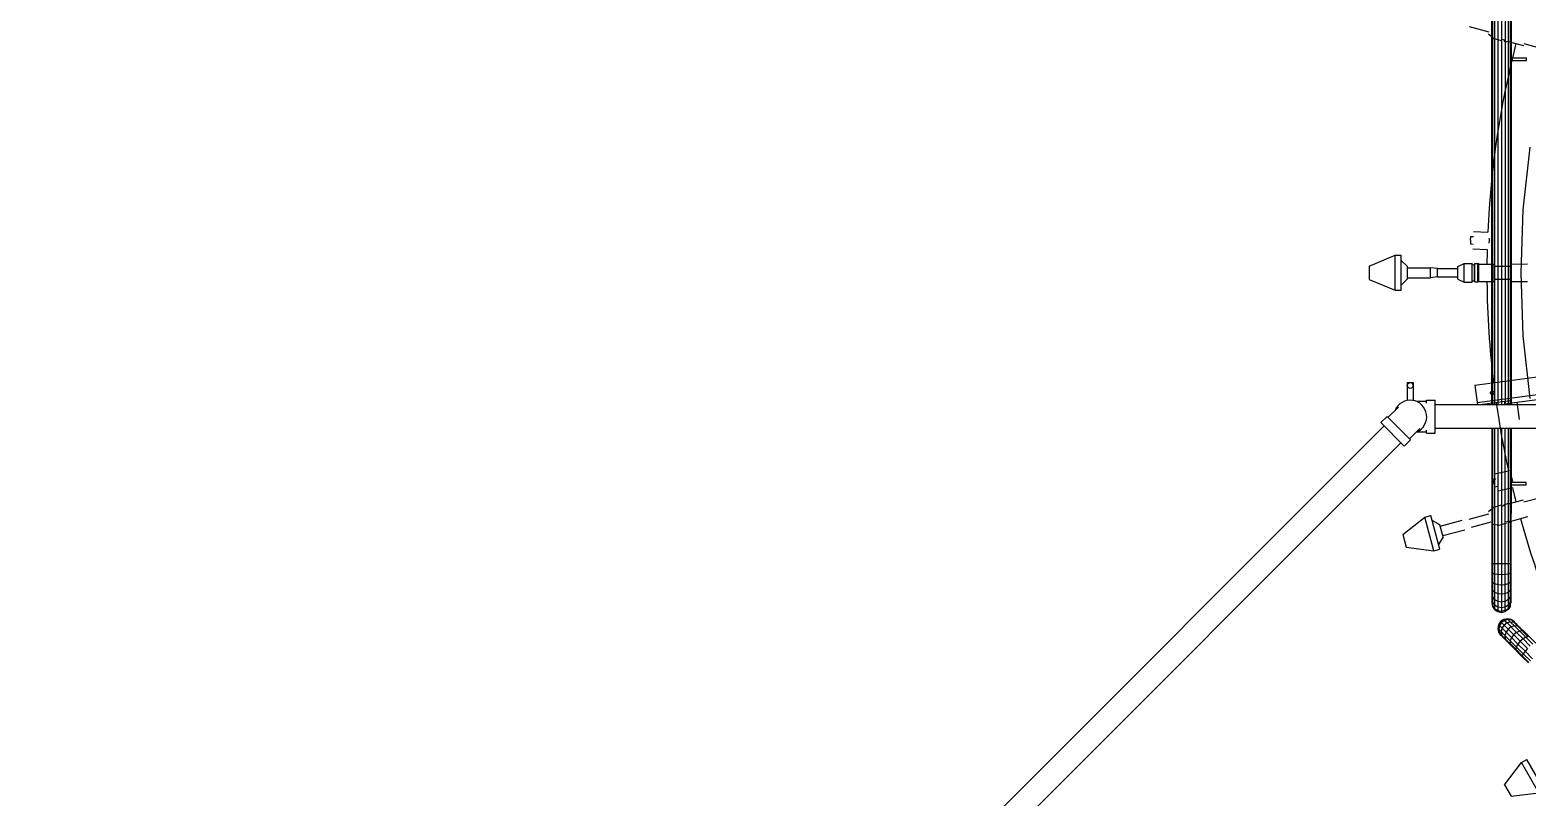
# Model space of a CAD drawing. Header units: metres. Extents: x 0 to 63075, y 0 to 44550.
# Drawn here: x 51832 to 52405, y 40170 to 40464 of the extents above; entities that cross this region are included whole.
import ezdxf

# ---------------------------------------------------------------- set-up
doc = ezdxf.new("R2010")
doc.units = ezdxf.units.M
doc.header["$LTSCALE"] = 75
for name, color, linetype in [('GSB', 7, 'Continuous'), ('ML6', 1, 'Continuous'), ('SDM', 7, 'Continuous'), ('SL1', 8, 'Continuous')]:
    doc.layers.add(name, color=color, linetype=linetype)
doc.styles.add('ROMANS', font='ROMANS.SHX')
doc.dimstyles.new('75___1-75', dxfattribs={"dimscale": 75, "dimtxt": 2.5, "dimasz": 2, "dimexe": 1.5, "dimexo": 1, "dimgap": 0.5, "dimtad": 1, "dimdec": 0, "dimzin": 12, "dimtxsty": 'ROMANS', "dimcen": 0, "dimclrd": 256, "dimclre": 256, "dimclrt": 3, "dimazin": 3, "dimtfac": 1, "dimtdec": 0, "dimtmove": 0, "dimatfit": 0, "dimfxl": 1, "dimlwd": -1, "dimlwe": -1, "dimarcsym": 0})

# ---------------------------------------------------------------- blocks, each defined once
blk = doc.blocks.new('A$C6bae614f')
at = {"layer": 'SL1'}
for p, q in [((363046, 43318.2), (363046, 44492.5)), ((363047.9, 44504.4), (363047.8, 43318.2)), ((363053.1, 44512.3), (363053.1, 43318.2)), ((363061.1, 44517.6), (363061, 43318.2)), ((363070.4, 44519.4), (363070.4, 43318.2)), ((363079.7, 44517.6), (363079.7, 43318.2)), ((363087.6, 44512.3), (363087.6, 43318.2)), ((363092.9, 44504.3), (363092.9, 43318.2)), ((363094.8, 44492.5), (363094.8, 43318.2)), ((362988.4, 44281.8), (363038.6, 44268.4)), ((363037.1, 44262.9), (363051.2, 44251.3)), ((363051.2, 44251.3), (363070.8, 44246.1)), ((363071.7, 44249.2), (363077.5, 44247.6)), ((363077.5, 44247.6), (363077.6, 44244.7)), ((363077.6, 44244.7), (363084.5, 44242.8)), ((363087.7, 44243.5), (363084.5, 44242.8)), ((363087.7, 44243.5), (363126.3, 44233.1)), ((363127.7, 44238.3), (363167.3, 44227.6)), ((363133.9, 44201.4), (363094.8, 44201.4)), ((363094.8, 44195), (363133.9, 44195)), ((363133.9, 44195), (363133.9, 44201.4)), ((363126.1, 43815.1), (363143.3, 43974.8)), ((363120.4, 43654.6), (363126.1, 43815.1)), ((362999.5, 43759.4), (363035.5, 43758.2)), ((362991.7, 43737.7), (362991.4, 43728)), ((362991.4, 43728), (362998.4, 43727.8)), ((362991.7, 43737.7), (362992.1, 43747.3)), ((362992.1, 43747.3), (362999, 43747.1)), ((363038.7, 43736), (363038.5, 43729.7)), ((363038.9, 43742.3), (363038.7, 43736)), ((362733.3, 43671.4), (362799.2, 43699.1)), ((362799.2, 43610.2), (362799.2, 43699.1)), ((362799.2, 43699.1), (362815, 43699.1)), ((362815, 43610.2), (362815, 43699.1)), ((362831, 43670.2), (362815, 43686.1)), ((362997.9, 43715.4), (363034, 43714.2)), ((362733.3, 43671.4), (362733.3, 43637.8)), ((362831, 43639.1), (362831, 43670.2)), ((362831, 43667.3), (362889.4, 43667.3)), ((362889.4, 43641.9), (362889.4, 43667.3)), ((362907.2, 43665.3), (362889.4, 43667.3)), ((362907.2, 43644), (362907.2, 43665.3)), ((362907.2, 43665.3), (362959.1, 43665.3)), ((362959.1, 43670.9), (362975.8, 43678.5)), ((362959.1, 43638.3), (362959.1, 43670.9)), ((362975.8, 43630.7), (362975.8, 43678.5)), ((362975.8, 43678.5), (362996.1, 43678.5)), ((362996.1, 43630.7), (362996.1, 43678.5)), ((362996.1, 43675.2), (363002.1, 43675.3)), ((363002.1, 43675.3), (363003, 43678.1)), ((363002.1, 43634), (363002.1, 43675.3)), ((363003, 43631.1), (363003, 43678.1)), ((363003, 43678.1), (363010.2, 43678.1)), ((363010.2, 43631.1), (363010.2, 43678.1)), ((363013, 43676.6), (363010.2, 43678.1)), ((363013, 43632.6), (363013, 43676.6)), ((363013, 43676.6), (363053, 43676.6)), ((363053, 43632.6), (363053, 43676.6)), ((363053, 43671.3), (363094, 43671.3)), ((363094, 43676.6), (363137.1, 43677)), ((363094, 43632.6), (363094, 43676.6)), ((363126.1, 43494.1), (363120.4, 43654.6)), ((362733.3, 43637.8), (362799.2, 43610.2)), ((362799.2, 43610.2), (362815, 43610.2)), ((362831, 43639.1), (362815, 43623.1)), ((362831, 43641.9), (362889.4, 43641.9)), ((362907.2, 43644), (362889.4, 43641.9)), ((362907.2, 43644), (362959.1, 43644)), ((362959.1, 43638.3), (362975.8, 43630.7)), ((362975.8, 43630.7), (362996.1, 43630.7)), ((362996.1, 43634), (363002.1, 43634)), ((363002.1, 43634), (363003, 43631.1)), ((363003, 43631.1), (363010.2, 43631.1)), ((363013, 43632.6), (363010.2, 43631.1)), ((363013, 43632.6), (363053, 43632.6)), ((363053, 43637.9), (363094, 43637.9)), ((363094, 43632.6), (363137.1, 43632.3)), ((363143.3, 43334.4), (363126.1, 43494.1)), ((363002.4, 43368.5), (363235.4, 43399.2)), ((362830.5, 43375), (362845.5, 43375)), ((362830.5, 43375), (362830.5, 43329.4)), ((362845.5, 43375), (362845.5, 43329.4)), ((363002.4, 43368.5), (363009.1, 43318.1)), ((363008.2, 43324.4), (363241.2, 43355.1)), ((363078.5, 43320.9), (363243.1, 43342.5)), ((362781.3, 43286.3), (362807.7, 43312.7)), ((362879.3, 43326.9), (362854, 43326.9)), ((362879.3, 43322.1), (362879.3, 43330.1)), ((362879.3, 43330.1), (362901.5, 43330.1)), ((362901.5, 43246), (362901.5, 43330.1)), ((363406.9, 43318.2), (362901.5, 43318.2)), ((363009.1, 43318.1), (363092.4, 43329.1)), ((363077.7, 43327.2), (363078.5, 43320.9)), ((363109.6, 43325), (363115.4, 43280.9)), ((361750.9, 42243.7), (362771.8, 43264.5)), ((362779.1, 43288.6), (362763.4, 43272.9)), ((362763.4, 43272.9), (362822.8, 43213.4)), ((362779.1, 43288.6), (362838.5, 43229.1)), ((362838.5, 43229.1), (362822.8, 43213.4)), ((362862.7, 43257.7), (362836.3, 43231.4)), ((362854.1, 43249.2), (362879.3, 43249.2)), ((362879.3, 43246), (362879.3, 43254)), ((362879.3, 43246), (362901.5, 43246)), ((363406.9, 43257.9), (362901.5, 43257.9)), ((363046, 43257.9), (363045.9, 42814.2)), ((363047.8, 43257.9), (363047.8, 42804.9)), ((363053.1, 43257.9), (363053.1, 42797)), ((363061, 43257.9), (363061, 42791.7)), ((363070.4, 43257.9), (363070.3, 42789.8)), ((363079.7, 42791.7), (363079.7, 43257.9)), ((363087.6, 43257.9), (363087.6, 42799.9)), ((363092.9, 43257.9), (363092.9, 42804.9)), ((363094.8, 43257.9), (363094.7, 42824.1)), ((361836.2, 42243.7), (362814.4, 43221.8)), ((363053.1, 43142.2), (363088.3, 43150.3)), ((363049.1, 43128.6), (363055.9, 43130.2)), ((363051.2, 43119.2), (363049.1, 43128.6)), ((363051.2, 43119.2), (363053.4, 43109.8)), ((363053.4, 43109.8), (363060.2, 43111.4)), ((363133.8, 43120.6), (363094.7, 43120.6)), ((363094.7, 43114.2), (363133.8, 43114.2)), ((363095.6, 43135.9), (363098.5, 43123.6)), ((363133.8, 43114.2), (363133.8, 43120.6)), ((363063, 43099.3), (363098.1, 43107.5)), ((363087.6, 43065.7), (363126.2, 43076.1)), ((363127.6, 43071), (363167.2, 43081.6)), ((362875.3, 43032.1), (362890.6, 43036.2)), ((362913.6, 42950.3), (362890.6, 43036.2)), ((362988.3, 43027.4), (363038.5, 43040.8)), ((363037.1, 43046.3), (363051.2, 43057.9)), ((363051.2, 43057.9), (363070.8, 43063.2)), ((363071.6, 43060), (363077.4, 43061.6)), ((363077.4, 43061.6), (363077.5, 43064.5)), ((363077.5, 43064.5), (363084.5, 43066.4)), ((363087.6, 43065.7), (363084.5, 43066.4)), ((362818.8, 42988.3), (362875.3, 43032.1)), ((362898.3, 42946.2), (362875.3, 43032.1)), ((362913.5, 43012.4), (362893.9, 43023.7)), ((362921.5, 42982.4), (362913.5, 43012.4)), ((362914.2, 43009.6), (362970.6, 43024.8)), ((362920.8, 42985.1), (362977.2, 43000.2)), ((362993.9, 43006.8), (363044, 43020.2)), ((363045.5, 43014.8), (363063.5, 43011.8)), ((363063.5, 43011.8), (363083.2, 43017)), ((363082.3, 43020.2), (363088.1, 43021.7)), ((363088.1, 43021.7), (363089.7, 43019.2)), ((363089.7, 43019.2), (363096.6, 43021.1)), ((363099, 43023.2), (363137.6, 43033.6)), ((362818.8, 42988.3), (362827.5, 42955.9)), ((362921.5, 42982.4), (362910.2, 42962.8)), ((362827.5, 42955.9), (362898.3, 42946.2)), ((362898.3, 42946.2), (362913.6, 42950.3)), ((363045.9, 42914.2), (363094.7, 42914.2)), ((363045.9, 42892), (363047.8, 42889.9)), ((363047.8, 42889.9), (363053.1, 42888.1)), ((363053.1, 42888.1), (363061, 42886.9)), ((363061, 42886.9), (363070.3, 42886.5)), ((363070.3, 42886.5), (363079.7, 42886.9)), ((363079.7, 42886.9), (363087.6, 42888.1)), ((363087.6, 42888.1), (363092.9, 42889.9)), ((363092.9, 42889.9), (363094.7, 42892)), ((363045.9, 42870.8), (363047.8, 42866.8)), ((363045.9, 42851.9), (363047.8, 42846)), ((363047.8, 42866.8), (363053.1, 42863.3)), ((363047.8, 42846), (363053.1, 42841.1)), ((363053.1, 42863.3), (363061, 42861)), ((363061, 42861), (363070.3, 42860.2)), ((363070.3, 42860.2), (363079.7, 42861)), ((363079.7, 42861), (363087.6, 42863.3)), ((363087.6, 42863.3), (363092.9, 42866.8)), ((363087.6, 42841.1), (363092.9, 42846)), ((363092.9, 42866.8), (363094.7, 42870.8)), ((363092.9, 42846), (363094.7, 42851.9)), ((363045.9, 42836), (363047.8, 42828.7)), ((363045.9, 42824.1), (363047.8, 42815.7)), ((363045.9, 42816.7), (363047.8, 42807.6)), ((363045.9, 42814.2), (363047.8, 42804.9)), ((363047.8, 42828.7), (363053.1, 42822.5)), ((363047.8, 42815.7), (363053.1, 42808.6)), ((363047.8, 42807.6), (363053.1, 42799.9)), ((363053.1, 42841.1), (363061, 42837.8)), ((363053.1, 42822.5), (363061, 42818.4)), ((363053.1, 42808.6), (363061, 42803.8)), ((363061, 42837.8), (363070.3, 42836.6)), ((363061, 42818.4), (363070.3, 42816.9)), ((363070.3, 42836.6), (363079.7, 42837.8)), ((363070.3, 42816.9), (363079.7, 42818.4)), ((363079.7, 42837.8), (363087.6, 42841.1)), ((363079.7, 42818.4), (363087.6, 42822.5)), ((363079.7, 42803.8), (363087.6, 42808.6)), ((363087.6, 42822.5), (363092.9, 42828.7)), ((363092.9, 42815.7), (363087.6, 42808.6)), ((363087.6, 42799.9), (363092.9, 42807.6)), ((363092.9, 42823.5), (363090.9, 42826.5)), ((363092.9, 42825.8), (363091.8, 42827.4)), ((363092.9, 42828.7), (363094.7, 42836)), ((363092.9, 42815.7), (363094.7, 42824.1)), ((363092.9, 42807.6), (363094.7, 42816.7)), ((363092.9, 42804.9), (363094.7, 42814.2)), ((363094.7, 42824.1), (363094.7, 42816.7)), ((363094.7, 42816.7), (363094.7, 42814.2)), ((363047.8, 42804.9), (363053.1, 42797)), ((363053.1, 42799.9), (363061, 42794.7)), ((363053.1, 42797), (363061, 42791.7)), ((363061, 42803.8), (363070.3, 42802.1)), ((363061, 42794.7), (363070.3, 42792.9)), ((363061, 42791.7), (363070.3, 42789.8)), ((363076.4, 42771.4), (363068.4, 42766.1)), ((363070.3, 42802.1), (363079.7, 42803.8)), ((363079.7, 42794.7), (363070.3, 42792.9)), ((363070.3, 42789.8), (363079.7, 42791.7)), ((363078.5, 42769.2), (363070.6, 42763.9)), ((363085.7, 42773.3), (363076.4, 42771.4)), ((363078.5, 42769.2), (363076.4, 42771.4)), ((363087.8, 42771.2), (363078.5, 42769.2)), ((363078.5, 42769.2), (363084.9, 42762.8)), ((363079.7, 42794.7), (363087.6, 42799.9)), ((363087.6, 42797), (363079.7, 42791.7)), ((363095, 42771.4), (363085.7, 42773.3)), ((363087.8, 42771.2), (363085.7, 42773.3)), ((363092.9, 42804.9), (363087.6, 42797)), ((363097, 42769.5), (363087.8, 42771.2)), ((363093.9, 42765), (363087.8, 42771.2)), ((363102.9, 42766.1), (363095, 42771.4)), ((363111.9, 42754.5), (363095, 42771.4)), ((363104.7, 42764.3), (363097, 42769.5)), ((363063.1, 42758.2), (363061.3, 42748.9)), ((363061.3, 42748.9), (363063.1, 42739.5)), ((363063.4, 42746.8), (363061.3, 42748.9)), ((363068.4, 42766.1), (363063.1, 42758.2)), ((363065.3, 42756), (363063.1, 42758.2)), ((363063.1, 42739.5), (363068.4, 42731.6)), ((363065.1, 42737.6), (363063.1, 42739.5)), ((363065.3, 42756), (363063.4, 42746.8)), ((363063.4, 42746.8), (363065.1, 42737.6)), ((363069.5, 42740.6), (363063.4, 42746.8)), ((363065.1, 42737.6), (363070.2, 42729.8)), ((363080, 42722.6), (363065.1, 42737.6)), ((363070.6, 42763.9), (363065.3, 42756)), ((363095.8, 42725.6), (363065.3, 42756)), ((363070.6, 42763.9), (363068.4, 42766.1)), ((363070.2, 42729.8), (363068.4, 42731.6)), ((363071.7, 42749.6), (363069.5, 42740.6)), ((363069.5, 42740.6), (363070.8, 42731.9)), ((363079.4, 42730.8), (363069.5, 42740.6)), ((363075.4, 42724.6), (363070.2, 42729.8)), ((363136.8, 42697.7), (363070.6, 42763.9)), ((363070.8, 42731.9), (363075.4, 42724.6)), ((363077.1, 42757.4), (363071.7, 42749.6)), ((363084.9, 42762.8), (363077.1, 42757.4)), ((363082.1, 42739.3), (363079.4, 42730.8)), ((363125.8, 42684.4), (363079.4, 42730.8)), ((363079.4, 42730.8), (363080, 42722.6)), ((363087.6, 42746.9), (363082.1, 42739.3)), ((363093.9, 42765), (363084.9, 42762.8)), ((363084.9, 42762.8), (363109, 42738.8)), ((363095.3, 42752.5), (363087.6, 42746.9)), ((363102.7, 42763.7), (363093.9, 42765)), ((363103.8, 42755.2), (363093.9, 42765)), ((363103.8, 42755.2), (363095.3, 42752.5)), ((363101.6, 42733), (363095.8, 42725.6)), ((363109, 42738.8), (363101.6, 42733)), ((363109.9, 42759.1), (363102.7, 42763.7)), ((363104.7, 42764.3), (363102.9, 42766.1)), ((363150.2, 42708.8), (363103.8, 42755.2)), ((363111.9, 42754.5), (363103.8, 42755.2)), ((363109.9, 42759.1), (363104.7, 42764.3)), ((363116.9, 42742), (363109, 42738.8)), ((363109, 42738.8), (363125.4, 42722.3)), ((363118.4, 42750.7), (363109.9, 42759.1)), ((363138.8, 42727.6), (363111.9, 42754.5)), ((363118.4, 42750.7), (363111.9, 42754.5)), ((363124.1, 42742.3), (363116.9, 42742)), ((363129.6, 42739.5), (363118.4, 42750.7)), ((363129.6, 42739.5), (363124.1, 42742.3)), ((363157.9, 42711.1), (363129.6, 42739.5)), ((363095.1, 42705), (363075.4, 42724.6)), ((363106.9, 42695.7), (363080, 42722.6)), ((363080, 42722.6), (363083.9, 42716.2)), ((363092.5, 42717.6), (363092.3, 42710.4)), ((363092.3, 42710.4), (363095.1, 42705)), ((363095.8, 42725.6), (363092.5, 42717.6)), ((363123.4, 42676.6), (363095.1, 42705)), ((363112.2, 42709.1), (363095.8, 42725.6)), ((363108.2, 42701.9), (363106.9, 42695.7)), ((363106.9, 42695.7), (363108.5, 42691.6)), ((363123.3, 42679.4), (363106.9, 42695.7)), ((363112.2, 42709.1), (363108.2, 42701.9)), ((363118.2, 42716.3), (363112.2, 42709.1)), ((363130.5, 42690.8), (363112.2, 42709.1)), ((363125.4, 42722.3), (363118.2, 42716.3)), ((363132.6, 42726.3), (363125.4, 42722.3)), ((363125.4, 42722.3), (363143.7, 42704)), ((363130.5, 42690.8), (363125.8, 42684.4)), ((363136.8, 42697.7), (363130.5, 42690.8)), ((363130.5, 42690.8), (363149.8, 42671.5)), ((363138.8, 42727.6), (363132.6, 42726.3)), ((363125.8, 42684.4), (363123.3, 42679.4)), ((363123.3, 42679.4), (363123.4, 42676.6)), ((363123.3, 42679.4), (363140.5, 42662.2)), ((363123.4, 42676.6), (363139.1, 42660.9)), ((363125.8, 42684.4), (363144.2, 42665.9)), ((363078.1, 42350.6), (363121.4, 42407.5)), ((363121.4, 42407.5), (363135.1, 42415.4)), ((363165.9, 42330.5), (363121.4, 42407.5)), ((363179.6, 42338.4), (363135.1, 42415.4)), ((363078.1, 42350.6), (363094.9, 42321.5)), ((363094.9, 42321.5), (363165.9, 42330.5))]:
    blk.add_line(p, q, dxfattribs=at)
for centre, radius in [((362838, 43367.5), 7.5), ((363047.2, 43348.8), 4.76)]:
    blk.add_circle(centre, radius, dxfattribs=at)
for centre, radius, start, end in [((365370.4, 43654.5), 2337.1, 165.5375, 177.4588), ((365370.4, 43654.5), 2337.1, 178.5375, 179.4588), ((365370.4, 43654.5), 2337.1, 180.5375, 186.8754), ((362838, 43288), 42, 292.5869, 157.4094), ((365370.4, 43654.5), 2337.1, 188.1208, 192.4588), ((365370.4, 43654.5), 2337.1, 193.5374, 194.4588), ((365370.4, 43654.5), 2337.1, 195.5374, 207.4588)]:
    blk.add_arc(centre, radius, start, end, dxfattribs=at)
blk = doc.blocks.new('zw$15D4')
at = {"layer": 'ML6', "xscale": 0.2502808837766805, "yscale": 0.2502808837766805, "zscale": 0.2502808837766805}
blk.add_blockref('A$C6bae614f', (-85544.74, -3177.34), dxfattribs=at)

msp = doc.modelspace()

# ---------------------------------------------------------------- block references
at = {"layer": 'GSB', "xscale": 0.6000000000000068, "yscale": 0.6000000000000068, "zscale": 0.6000000000000068}
msp.add_blockref('zw$15D4', (49200, 35721.63), dxfattribs=at)

# ---------------------------------------------------------------- leaders
at = {"layer": 'SDM'}
msp.add_leader([(51608.33, 37812.06), (59453.13, 42438.72), (62243.43, 42438.72)], dimstyle='75___1-75', override={"dimtad": 0}, dxfattribs=at)

doc.saveas('drawing.dxf')
